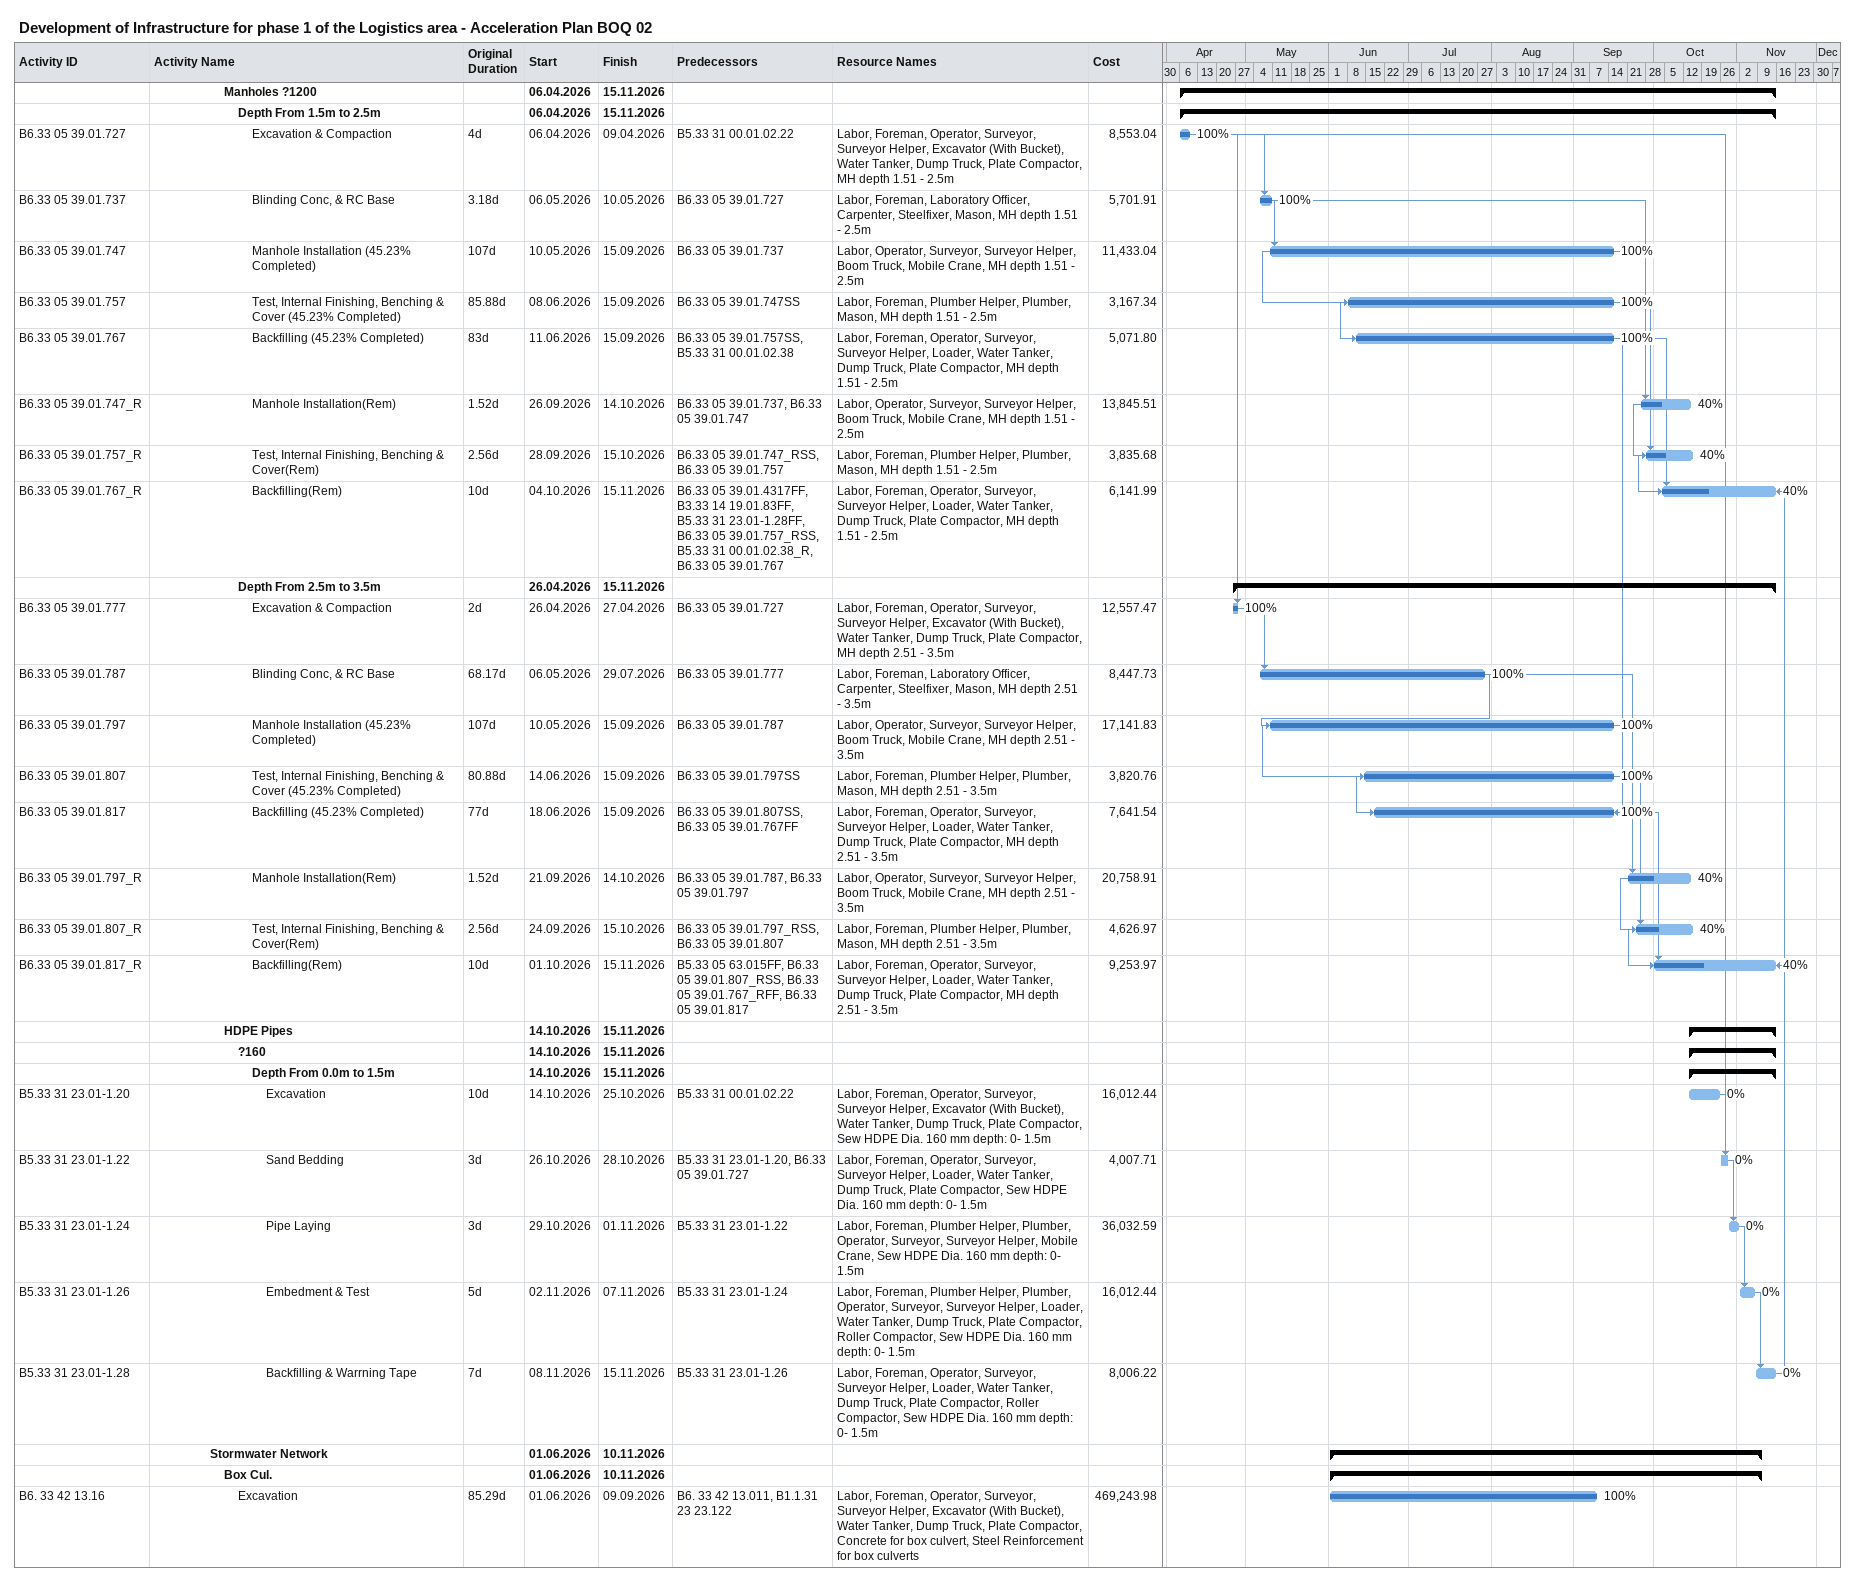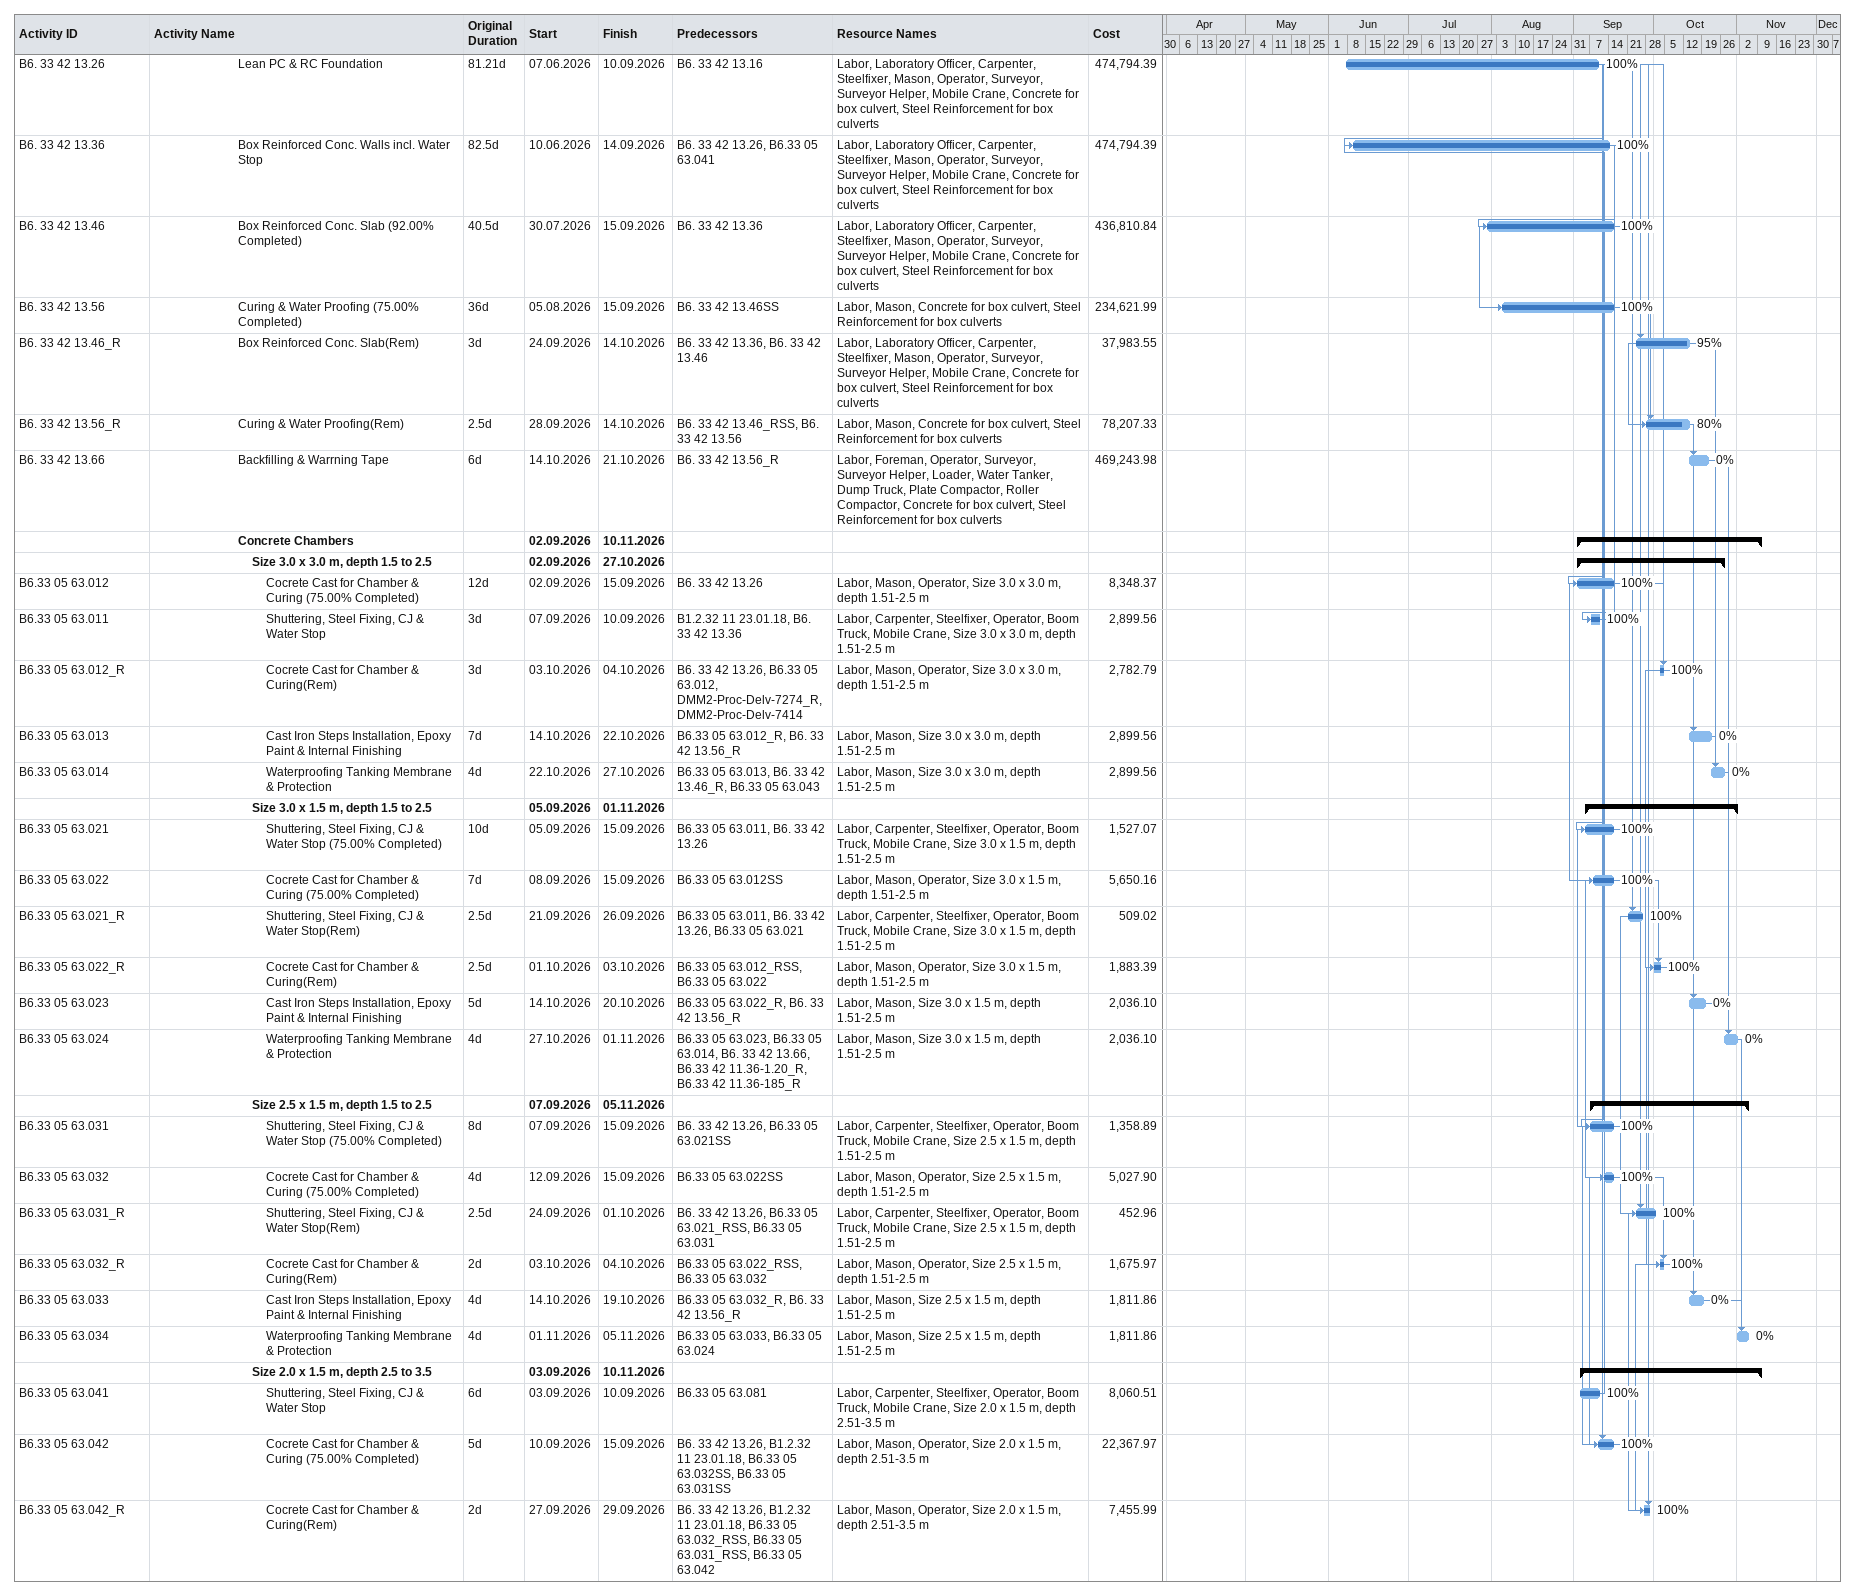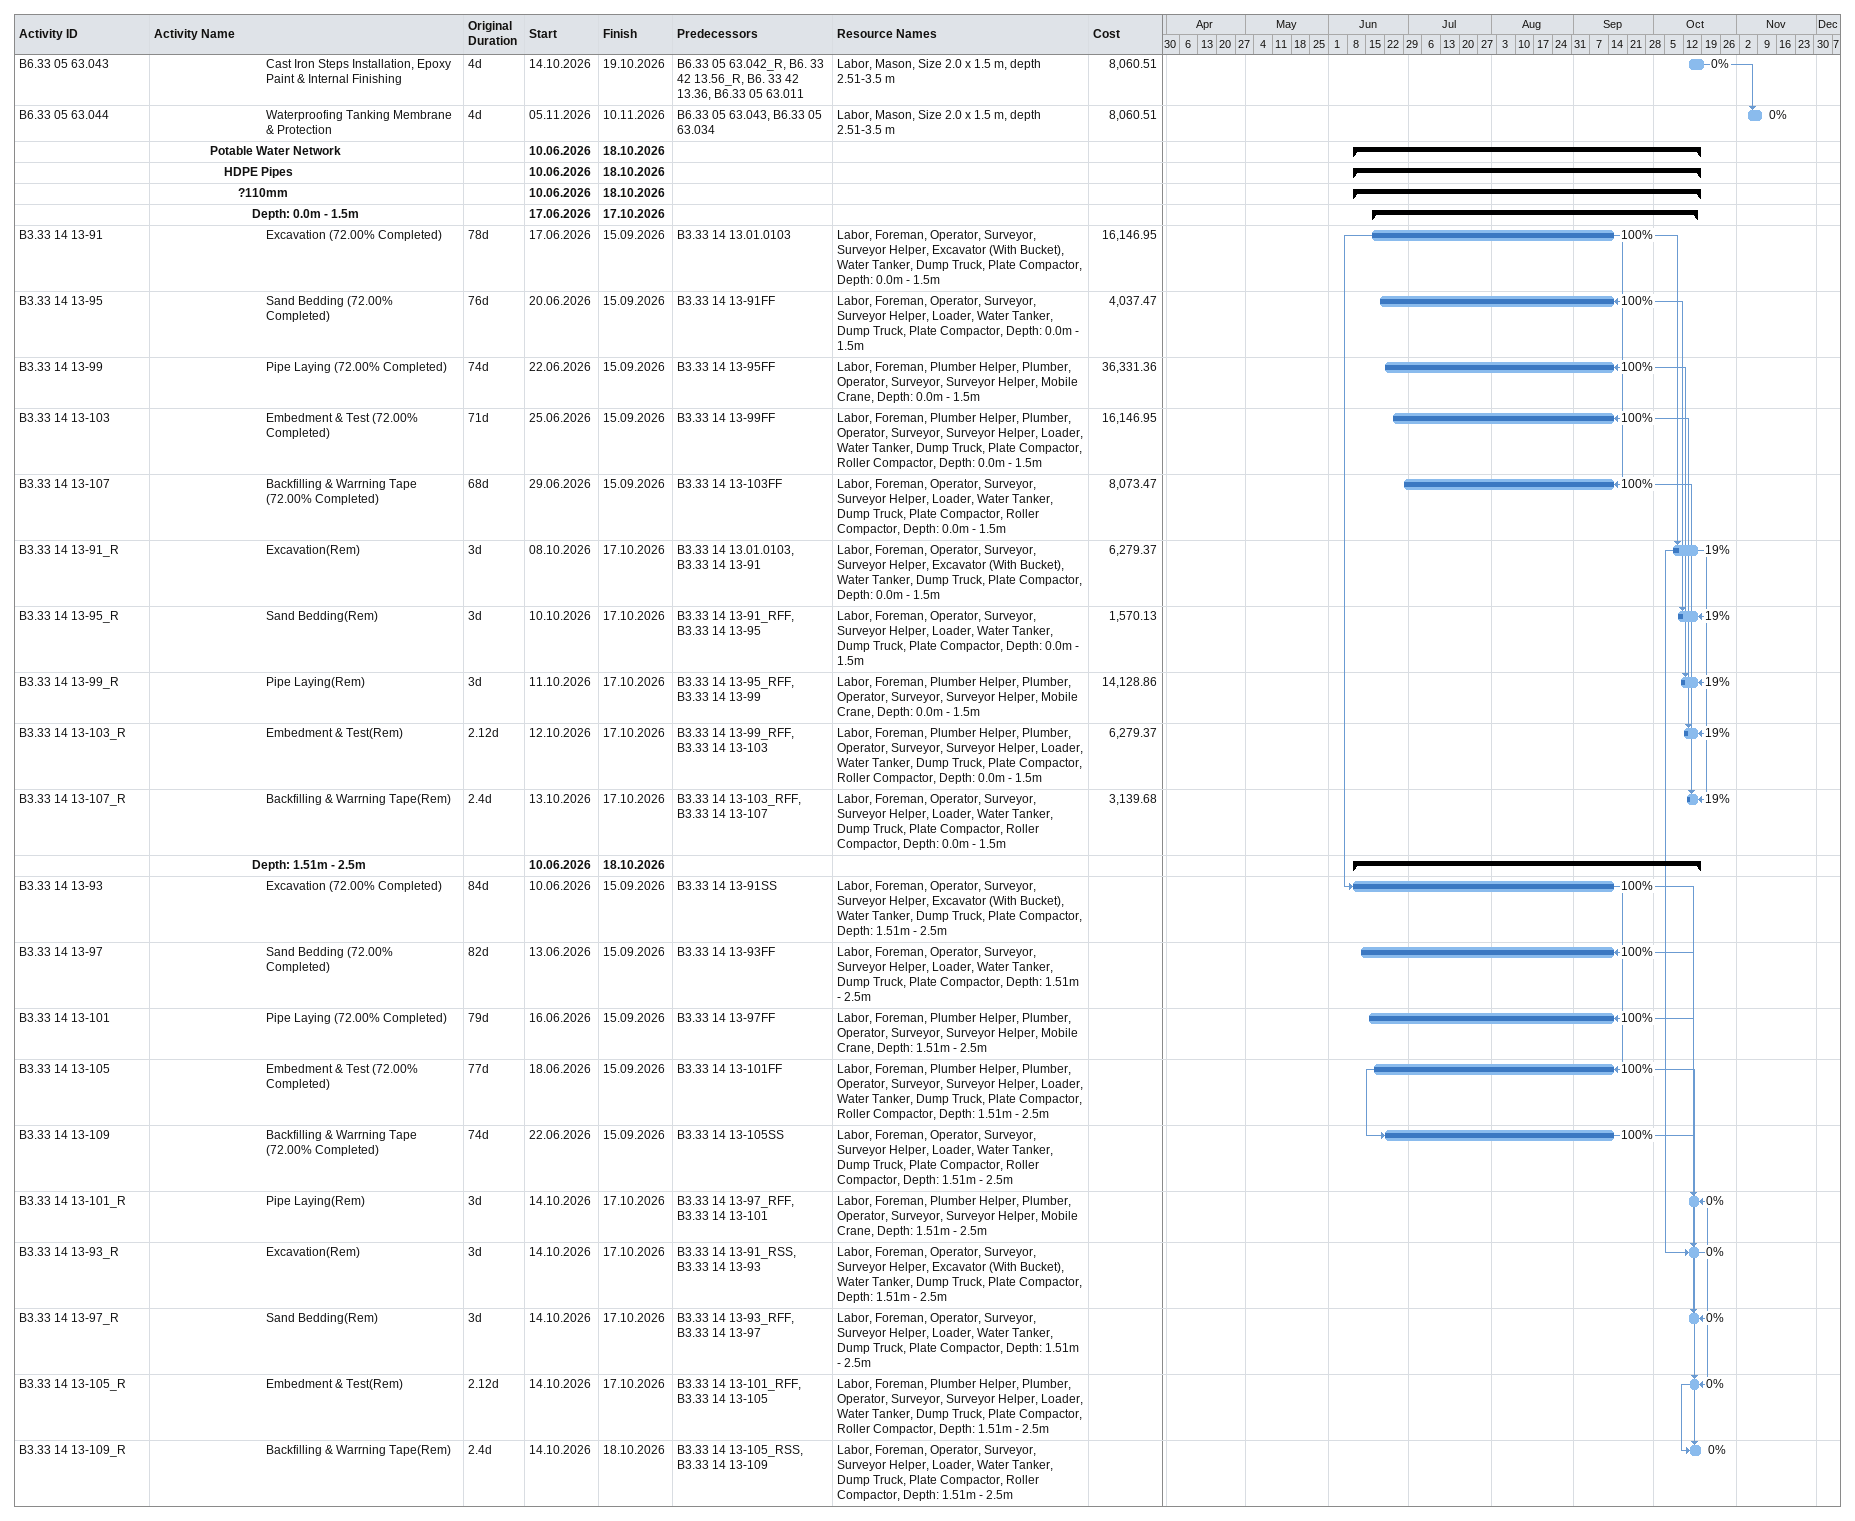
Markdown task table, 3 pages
Development of Infrastructure for phase 1 of the Logistics area - Acceleration Plan BOQ 02

| ID | Level | Task | Original duration | Start | Finish | Predecessors | Resources | % complete | Cost |
|---|---|---|---|---|---|---|---|---|---|
|  | 6 | **Manholes ?1200** |  | 2026-04-06 | 2026-11-15 |  |  |  |  |
|  | 7 | **Depth From 1.5m to 2.5m** |  | 2026-04-06 | 2026-11-15 |  |  |  |  |
| B6.33 05 39.01.727 | 8 | Excavation & Compaction | 4d | 2026-04-06 | 2026-04-09 | B5.33 31 00.01.02.22 | Labor, Foreman, Operator, Surveyor, Surveyor Helper, Excavator (With Bucket), Water Tanker, Dump Truck, Plate Compactor, MH depth 1.51 - 2.5m | 100 | 8553.04 |
| B6.33 05 39.01.737 | 8 | Blinding Conc, & RC Base | 3.18d | 2026-05-06 | 2026-05-10 | B6.33 05 39.01.727 | Labor, Foreman, Laboratory Officer, Carpenter, Steelfixer, Mason, MH depth 1.51 - 2.5m | 100 | 5701.91 |
| B6.33 05 39.01.747 | 8 | Manhole Installation (45.23% Completed) | 107d | 2026-05-10 | 2026-09-15 | B6.33 05 39.01.737 | Labor, Operator, Surveyor, Surveyor Helper, Boom Truck, Mobile Crane, MH depth 1.51 - 2.5m | 100 | 11433.04 |
| B6.33 05 39.01.757 | 8 | Test, Internal Finishing, Benching & Cover (45.23% Completed) | 85.88d | 2026-06-08 | 2026-09-15 | B6.33 05 39.01.747SS | Labor, Foreman, Plumber Helper, Plumber, Mason, MH depth 1.51 - 2.5m | 100 | 3167.34 |
| B6.33 05 39.01.767 | 8 | Backfilling (45.23% Completed) | 83d | 2026-06-11 | 2026-09-15 | B6.33 05 39.01.757SS, B5.33 31 00.01.02.38 | Labor, Foreman, Operator, Surveyor, Surveyor Helper, Loader, Water Tanker, Dump Truck, Plate Compactor, MH depth 1.51 - 2.5m | 100 | 5071.80 |
| B6.33 05 39.01.747_R | 8 | Manhole Installation(Rem) | 1.52d | 2026-09-26 | 2026-10-14 | B6.33 05 39.01.737, B6.33 05 39.01.747 | Labor, Operator, Surveyor, Surveyor Helper, Boom Truck, Mobile Crane, MH depth 1.51 - 2.5m | 40 | 13845.51 |
| B6.33 05 39.01.757_R | 8 | Test, Internal Finishing, Benching & Cover(Rem) | 2.56d | 2026-09-28 | 2026-10-15 | B6.33 05 39.01.747_RSS, B6.33 05 39.01.757 | Labor, Foreman, Plumber Helper, Plumber, Mason, MH depth 1.51 - 2.5m | 40 | 3835.68 |
| B6.33 05 39.01.767_R | 8 | Backfilling(Rem) | 10d | 2026-10-04 | 2026-11-15 | B6.33 05 39.01.4317FF, B3.33 14 19.01.83FF, B5.33 31 23.01-1.28FF, B6.33 05 39.01.757_RSS, B5.33 31 00.01.02.38_R, B6.33 05 39.01.767 | Labor, Foreman, Operator, Surveyor, Surveyor Helper, Loader, Water Tanker, Dump Truck, Plate Compactor, MH depth 1.51 - 2.5m | 40 | 6141.99 |
|  | 7 | **Depth From 2.5m to 3.5m** |  | 2026-04-26 | 2026-11-15 |  |  |  |  |
| B6.33 05 39.01.777 | 8 | Excavation & Compaction | 2d | 2026-04-26 | 2026-04-27 | B6.33 05 39.01.727 | Labor, Foreman, Operator, Surveyor, Surveyor Helper, Excavator (With Bucket), Water Tanker, Dump Truck, Plate Compactor, MH depth 2.51 - 3.5m | 100 | 12557.47 |
| B6.33 05 39.01.787 | 8 | Blinding Conc, & RC Base | 68.17d | 2026-05-06 | 2026-07-29 | B6.33 05 39.01.777 | Labor, Foreman, Laboratory Officer, Carpenter, Steelfixer, Mason, MH depth 2.51 - 3.5m | 100 | 8447.73 |
| B6.33 05 39.01.797 | 8 | Manhole Installation (45.23% Completed) | 107d | 2026-05-10 | 2026-09-15 | B6.33 05 39.01.787 | Labor, Operator, Surveyor, Surveyor Helper, Boom Truck, Mobile Crane, MH depth 2.51 - 3.5m | 100 | 17141.83 |
| B6.33 05 39.01.807 | 8 | Test, Internal Finishing, Benching & Cover (45.23% Completed) | 80.88d | 2026-06-14 | 2026-09-15 | B6.33 05 39.01.797SS | Labor, Foreman, Plumber Helper, Plumber, Mason, MH depth 2.51 - 3.5m | 100 | 3820.76 |
| B6.33 05 39.01.817 | 8 | Backfilling (45.23% Completed) | 77d | 2026-06-18 | 2026-09-15 | B6.33 05 39.01.807SS, B6.33 05 39.01.767FF | Labor, Foreman, Operator, Surveyor, Surveyor Helper, Loader, Water Tanker, Dump Truck, Plate Compactor, MH depth 2.51 - 3.5m | 100 | 7641.54 |
| B6.33 05 39.01.797_R | 8 | Manhole Installation(Rem) | 1.52d | 2026-09-21 | 2026-10-14 | B6.33 05 39.01.787, B6.33 05 39.01.797 | Labor, Operator, Surveyor, Surveyor Helper, Boom Truck, Mobile Crane, MH depth 2.51 - 3.5m | 40 | 20758.91 |
| B6.33 05 39.01.807_R | 8 | Test, Internal Finishing, Benching & Cover(Rem) | 2.56d | 2026-09-24 | 2026-10-15 | B6.33 05 39.01.797_RSS, B6.33 05 39.01.807 | Labor, Foreman, Plumber Helper, Plumber, Mason, MH depth 2.51 - 3.5m | 40 | 4626.97 |
| B6.33 05 39.01.817_R | 8 | Backfilling(Rem) | 10d | 2026-10-01 | 2026-11-15 | B5.33 05 63.015FF, B6.33 05 39.01.807_RSS, B6.33 05 39.01.767_RFF, B6.33 05 39.01.817 | Labor, Foreman, Operator, Surveyor, Surveyor Helper, Loader, Water Tanker, Dump Truck, Plate Compactor, MH depth 2.51 - 3.5m | 40 | 9253.97 |
|  | 6 | **HDPE Pipes** |  | 2026-10-14 | 2026-11-15 |  |  |  |  |
|  | 7 | **?160** |  | 2026-10-14 | 2026-11-15 |  |  |  |  |
|  | 8 | **Depth From 0.0m to 1.5m** |  | 2026-10-14 | 2026-11-15 |  |  |  |  |
| B5.33 31 23.01-1.20 | 9 | Excavation | 10d | 2026-10-14 | 2026-10-25 | B5.33 31 00.01.02.22 | Labor, Foreman, Operator, Surveyor, Surveyor Helper, Excavator (With Bucket), Water Tanker, Dump Truck, Plate Compactor, Sew HDPE Dia. 160 mm depth: 0- 1.5m | 0 | 16012.44 |
| B5.33 31 23.01-1.22 | 9 | Sand Bedding | 3d | 2026-10-26 | 2026-10-28 | B5.33 31 23.01-1.20, B6.33 05 39.01.727 | Labor, Foreman, Operator, Surveyor, Surveyor Helper, Loader, Water Tanker, Dump Truck, Plate Compactor, Sew HDPE Dia. 160 mm depth: 0- 1.5m | 0 | 4007.71 |
| B5.33 31 23.01-1.24 | 9 | Pipe Laying | 3d | 2026-10-29 | 2026-11-01 | B5.33 31 23.01-1.22 | Labor, Foreman, Plumber Helper, Plumber, Operator, Surveyor, Surveyor Helper, Mobile Crane, Sew HDPE Dia. 160 mm depth: 0- 1.5m | 0 | 36032.59 |
| B5.33 31 23.01-1.26 | 9 | Embedment & Test | 5d | 2026-11-02 | 2026-11-07 | B5.33 31 23.01-1.24 | Labor, Foreman, Plumber Helper, Plumber, Operator, Surveyor, Surveyor Helper, Loader, Water Tanker, Dump Truck, Plate Compactor, Roller Compactor, Sew HDPE Dia. 160 mm depth: 0- 1.5m | 0 | 16012.44 |
| B5.33 31 23.01-1.28 | 9 | Backfilling & Warrning Tape | 7d | 2026-11-08 | 2026-11-15 | B5.33 31 23.01-1.26 | Labor, Foreman, Operator, Surveyor, Surveyor Helper, Loader, Water Tanker, Dump Truck, Plate Compactor, Roller Compactor, Sew HDPE Dia. 160 mm depth: 0- 1.5m | 0 | 8006.22 |
|  | 5 | **Stormwater Network** |  | 2026-06-01 | 2026-11-10 |  |  |  |  |
|  | 6 | **Box Cul.** |  | 2026-06-01 | 2026-11-10 |  |  |  |  |
| B6. 33 42 13.16 | 7 | Excavation | 85.29d | 2026-06-01 | 2026-09-09 | B6. 33 42 13.011, B1.1.31 23 23.122 | Labor, Foreman, Operator, Surveyor, Surveyor Helper, Excavator (With Bucket), Water Tanker, Dump Truck, Plate Compactor, Concrete for box culvert, Steel Reinforcement for box culverts | 100 | 469243.98 |
| B6. 33 42 13.26 | 7 | Lean PC & RC Foundation | 81.21d | 2026-06-07 | 2026-09-10 | B6. 33 42 13.16 | Labor, Laboratory Officer, Carpenter, Steelfixer, Mason, Operator, Surveyor, Surveyor Helper, Mobile Crane, Concrete for box culvert, Steel Reinforcement for box culverts | 100 | 474794.39 |
| B6. 33 42 13.36 | 7 | Box Reinforced Conc. Walls incl. Water Stop | 82.5d | 2026-06-10 | 2026-09-14 | B6. 33 42 13.26, B6.33 05 63.041 | Labor, Laboratory Officer, Carpenter, Steelfixer, Mason, Operator, Surveyor, Surveyor Helper, Mobile Crane, Concrete for box culvert, Steel Reinforcement for box culverts | 100 | 474794.39 |
| B6. 33 42 13.46 | 7 | Box Reinforced Conc. Slab (92.00% Completed) | 40.5d | 2026-07-30 | 2026-09-15 | B6. 33 42 13.36 | Labor, Laboratory Officer, Carpenter, Steelfixer, Mason, Operator, Surveyor, Surveyor Helper, Mobile Crane, Concrete for box culvert, Steel Reinforcement for box culverts | 100 | 436810.84 |
| B6. 33 42 13.56 | 7 | Curing & Water Proofing (75.00% Completed) | 36d | 2026-08-05 | 2026-09-15 | B6. 33 42 13.46SS | Labor, Mason, Concrete for box culvert, Steel Reinforcement for box culverts | 100 | 234621.99 |
| B6. 33 42 13.46_R | 7 | Box Reinforced Conc. Slab(Rem) | 3d | 2026-09-24 | 2026-10-14 | B6. 33 42 13.36, B6. 33 42 13.46 | Labor, Laboratory Officer, Carpenter, Steelfixer, Mason, Operator, Surveyor, Surveyor Helper, Mobile Crane, Concrete for box culvert, Steel Reinforcement for box culverts | 95 | 37983.55 |
| B6. 33 42 13.56_R | 7 | Curing & Water Proofing(Rem) | 2.5d | 2026-09-28 | 2026-10-14 | B6. 33 42 13.46_RSS, B6. 33 42 13.56 | Labor, Mason, Concrete for box culvert, Steel Reinforcement for box culverts | 80 | 78207.33 |
| B6. 33 42 13.66 | 7 | Backfilling & Warrning Tape | 6d | 2026-10-14 | 2026-10-21 | B6. 33 42 13.56_R | Labor, Foreman, Operator, Surveyor, Surveyor Helper, Loader, Water Tanker, Dump Truck, Plate Compactor, Roller Compactor, Concrete for box culvert, Steel Reinforcement for box culverts | 0 | 469243.98 |
|  | 7 | **Concrete Chambers** |  | 2026-09-02 | 2026-11-10 |  |  |  |  |
|  | 8 | **Size 3.0 x 3.0 m, depth 1.5 to 2.5** |  | 2026-09-02 | 2026-10-27 |  |  |  |  |
| B6.33 05 63.012 | 9 | Cocrete Cast for Chamber & Curing (75.00% Completed) | 12d | 2026-09-02 | 2026-09-15 | B6. 33 42 13.26 | Labor, Mason, Operator, Size 3.0 x 3.0 m, depth 1.51-2.5 m | 100 | 8348.37 |
| B6.33 05 63.011 | 9 | Shuttering, Steel Fixing, CJ & Water Stop | 3d | 2026-09-07 | 2026-09-10 | B1.2.32 11 23.01.18, B6. 33 42 13.36 | Labor, Carpenter, Steelfixer, Operator, Boom Truck, Mobile Crane, Size 3.0 x 3.0 m, depth 1.51-2.5 m | 100 | 2899.56 |
| B6.33 05 63.012_R | 9 | Cocrete Cast for Chamber & Curing(Rem) | 3d | 2026-10-03 | 2026-10-04 | B6. 33 42 13.26, B6.33 05 63.012, DMM2-Proc-Delv-7274_R, DMM2-Proc-Delv-7414 | Labor, Mason, Operator, Size 3.0 x 3.0 m, depth 1.51-2.5 m | 100 | 2782.79 |
| B6.33 05 63.013 | 9 | Cast Iron Steps Installation, Epoxy Paint & Internal Finishing | 7d | 2026-10-14 | 2026-10-22 | B6.33 05 63.012_R, B6. 33 42 13.56_R | Labor, Mason, Size 3.0 x 3.0 m, depth 1.51-2.5 m | 0 | 2899.56 |
| B6.33 05 63.014 | 9 | Waterproofing Tanking Membrane & Protection | 4d | 2026-10-22 | 2026-10-27 | B6.33 05 63.013, B6. 33 42 13.46_R, B6.33 05 63.043 | Labor, Mason, Size 3.0 x 3.0 m, depth 1.51-2.5 m | 0 | 2899.56 |
|  | 8 | **Size 3.0 x 1.5 m, depth 1.5 to 2.5** |  | 2026-09-05 | 2026-11-01 |  |  |  |  |
| B6.33 05 63.021 | 9 | Shuttering, Steel Fixing, CJ & Water Stop (75.00% Completed) | 10d | 2026-09-05 | 2026-09-15 | B6.33 05 63.011, B6. 33 42 13.26 | Labor, Carpenter, Steelfixer, Operator, Boom Truck, Mobile Crane, Size 3.0 x 1.5 m, depth 1.51-2.5 m | 100 | 1527.07 |
| B6.33 05 63.022 | 9 | Cocrete Cast for Chamber & Curing (75.00% Completed) | 7d | 2026-09-08 | 2026-09-15 | B6.33 05 63.012SS | Labor, Mason, Operator, Size 3.0 x 1.5 m, depth 1.51-2.5 m | 100 | 5650.16 |
| B6.33 05 63.021_R | 9 | Shuttering, Steel Fixing, CJ & Water Stop(Rem) | 2.5d | 2026-09-21 | 2026-09-26 | B6.33 05 63.011, B6. 33 42 13.26, B6.33 05 63.021 | Labor, Carpenter, Steelfixer, Operator, Boom Truck, Mobile Crane, Size 3.0 x 1.5 m, depth 1.51-2.5 m | 100 | 509.02 |
| B6.33 05 63.022_R | 9 | Cocrete Cast for Chamber & Curing(Rem) | 2.5d | 2026-10-01 | 2026-10-03 | B6.33 05 63.012_RSS, B6.33 05 63.022 | Labor, Mason, Operator, Size 3.0 x 1.5 m, depth 1.51-2.5 m | 100 | 1883.39 |
| B6.33 05 63.023 | 9 | Cast Iron Steps Installation, Epoxy Paint & Internal Finishing | 5d | 2026-10-14 | 2026-10-20 | B6.33 05 63.022_R, B6. 33 42 13.56_R | Labor, Mason, Size 3.0 x 1.5 m, depth 1.51-2.5 m | 0 | 2036.10 |
| B6.33 05 63.024 | 9 | Waterproofing Tanking Membrane & Protection | 4d | 2026-10-27 | 2026-11-01 | B6.33 05 63.023, B6.33 05 63.014, B6. 33 42 13.66, B6.33 42 11.36-1.20_R, B6.33 42 11.36-185_R | Labor, Mason, Size 3.0 x 1.5 m, depth 1.51-2.5 m | 0 | 2036.10 |
|  | 8 | **Size 2.5 x 1.5 m, depth 1.5 to 2.5** |  | 2026-09-07 | 2026-11-05 |  |  |  |  |
| B6.33 05 63.031 | 9 | Shuttering, Steel Fixing, CJ & Water Stop (75.00% Completed) | 8d | 2026-09-07 | 2026-09-15 | B6. 33 42 13.26, B6.33 05 63.021SS | Labor, Carpenter, Steelfixer, Operator, Boom Truck, Mobile Crane, Size 2.5 x 1.5 m, depth 1.51-2.5 m | 100 | 1358.89 |
| B6.33 05 63.032 | 9 | Cocrete Cast for Chamber & Curing (75.00% Completed) | 4d | 2026-09-12 | 2026-09-15 | B6.33 05 63.022SS | Labor, Mason, Operator, Size 2.5 x 1.5 m, depth 1.51-2.5 m | 100 | 5027.90 |
| B6.33 05 63.031_R | 9 | Shuttering, Steel Fixing, CJ & Water Stop(Rem) | 2.5d | 2026-09-24 | 2026-10-01 | B6. 33 42 13.26, B6.33 05 63.021_RSS, B6.33 05 63.031 | Labor, Carpenter, Steelfixer, Operator, Boom Truck, Mobile Crane, Size 2.5 x 1.5 m, depth 1.51-2.5 m | 100 | 452.96 |
| B6.33 05 63.032_R | 9 | Cocrete Cast for Chamber & Curing(Rem) | 2d | 2026-10-03 | 2026-10-04 | B6.33 05 63.022_RSS, B6.33 05 63.032 | Labor, Mason, Operator, Size 2.5 x 1.5 m, depth 1.51-2.5 m | 100 | 1675.97 |
| B6.33 05 63.033 | 9 | Cast Iron Steps Installation, Epoxy Paint & Internal Finishing | 4d | 2026-10-14 | 2026-10-19 | B6.33 05 63.032_R, B6. 33 42 13.56_R | Labor, Mason, Size 2.5 x 1.5 m, depth 1.51-2.5 m | 0 | 1811.86 |
| B6.33 05 63.034 | 9 | Waterproofing Tanking Membrane & Protection | 4d | 2026-11-01 | 2026-11-05 | B6.33 05 63.033, B6.33 05 63.024 | Labor, Mason, Size 2.5 x 1.5 m, depth 1.51-2.5 m | 0 | 1811.86 |
|  | 8 | **Size 2.0 x 1.5 m, depth 2.5 to 3.5** |  | 2026-09-03 | 2026-11-10 |  |  |  |  |
| B6.33 05 63.041 | 9 | Shuttering, Steel Fixing, CJ & Water Stop | 6d | 2026-09-03 | 2026-09-10 | B6.33 05 63.081 | Labor, Carpenter, Steelfixer, Operator, Boom Truck, Mobile Crane, Size 2.0 x 1.5 m, depth 2.51-3.5 m | 100 | 8060.51 |
| B6.33 05 63.042 | 9 | Cocrete Cast for Chamber & Curing (75.00% Completed) | 5d | 2026-09-10 | 2026-09-15 | B6. 33 42 13.26, B1.2.32 11 23.01.18, B6.33 05 63.032SS, B6.33 05 63.031SS | Labor, Mason, Operator, Size 2.0 x 1.5 m, depth 2.51-3.5 m | 100 | 22367.97 |
| B6.33 05 63.042_R | 9 | Cocrete Cast for Chamber & Curing(Rem) | 2d | 2026-09-27 | 2026-09-29 | B6. 33 42 13.26, B1.2.32 11 23.01.18, B6.33 05 63.032_RSS, B6.33 05 63.031_RSS, B6.33 05 63.042 | Labor, Mason, Operator, Size 2.0 x 1.5 m, depth 2.51-3.5 m | 100 | 7455.99 |
| B6.33 05 63.043 | 9 | Cast Iron Steps Installation, Epoxy Paint & Internal Finishing | 4d | 2026-10-14 | 2026-10-19 | B6.33 05 63.042_R, B6. 33 42 13.56_R, B6. 33 42 13.36, B6.33 05 63.011 | Labor, Mason, Size 2.0 x 1.5 m, depth 2.51-3.5 m | 0 | 8060.51 |
| B6.33 05 63.044 | 9 | Waterproofing Tanking Membrane & Protection | 4d | 2026-11-05 | 2026-11-10 | B6.33 05 63.043, B6.33 05 63.034 | Labor, Mason, Size 2.0 x 1.5 m, depth 2.51-3.5 m | 0 | 8060.51 |
|  | 5 | **Potable Water Network** |  | 2026-06-10 | 2026-10-18 |  |  |  |  |
|  | 6 | **HDPE Pipes** |  | 2026-06-10 | 2026-10-18 |  |  |  |  |
|  | 7 | **?110mm** |  | 2026-06-10 | 2026-10-18 |  |  |  |  |
|  | 8 | **Depth: 0.0m - 1.5m** |  | 2026-06-17 | 2026-10-17 |  |  |  |  |
| B3.33 14 13-91 | 9 | Excavation (72.00% Completed) | 78d | 2026-06-17 | 2026-09-15 | B3.33 14 13.01.0103 | Labor, Foreman, Operator, Surveyor, Surveyor Helper, Excavator (With Bucket), Water Tanker, Dump Truck, Plate Compactor, Depth: 0.0m - 1.5m | 100 | 16146.95 |
| B3.33 14 13-95 | 9 | Sand Bedding (72.00% Completed) | 76d | 2026-06-20 | 2026-09-15 | B3.33 14 13-91FF | Labor, Foreman, Operator, Surveyor, Surveyor Helper, Loader, Water Tanker, Dump Truck, Plate Compactor, Depth: 0.0m - 1.5m | 100 | 4037.47 |
| B3.33 14 13-99 | 9 | Pipe Laying (72.00% Completed) | 74d | 2026-06-22 | 2026-09-15 | B3.33 14 13-95FF | Labor, Foreman, Plumber Helper, Plumber, Operator, Surveyor, Surveyor Helper, Mobile Crane, Depth: 0.0m - 1.5m | 100 | 36331.36 |
| B3.33 14 13-103 | 9 | Embedment & Test (72.00% Completed) | 71d | 2026-06-25 | 2026-09-15 | B3.33 14 13-99FF | Labor, Foreman, Plumber Helper, Plumber, Operator, Surveyor, Surveyor Helper, Loader, Water Tanker, Dump Truck, Plate Compactor, Roller Compactor, Depth: 0.0m - 1.5m | 100 | 16146.95 |
| B3.33 14 13-107 | 9 | Backfilling & Warrning Tape (72.00% Completed) | 68d | 2026-06-29 | 2026-09-15 | B3.33 14 13-103FF | Labor, Foreman, Operator, Surveyor, Surveyor Helper, Loader, Water Tanker, Dump Truck, Plate Compactor, Roller Compactor, Depth: 0.0m - 1.5m | 100 | 8073.47 |
| B3.33 14 13-91_R | 9 | Excavation(Rem) | 3d | 2026-10-08 | 2026-10-17 | B3.33 14 13.01.0103, B3.33 14 13-91 | Labor, Foreman, Operator, Surveyor, Surveyor Helper, Excavator (With Bucket), Water Tanker, Dump Truck, Plate Compactor, Depth: 0.0m - 1.5m | 19 | 6279.37 |
| B3.33 14 13-95_R | 9 | Sand Bedding(Rem) | 3d | 2026-10-10 | 2026-10-17 | B3.33 14 13-91_RFF, B3.33 14 13-95 | Labor, Foreman, Operator, Surveyor, Surveyor Helper, Loader, Water Tanker, Dump Truck, Plate Compactor, Depth: 0.0m - 1.5m | 19 | 1570.13 |
| B3.33 14 13-99_R | 9 | Pipe Laying(Rem) | 3d | 2026-10-11 | 2026-10-17 | B3.33 14 13-95_RFF, B3.33 14 13-99 | Labor, Foreman, Plumber Helper, Plumber, Operator, Surveyor, Surveyor Helper, Mobile Crane, Depth: 0.0m - 1.5m | 19 | 14128.86 |
| B3.33 14 13-103_R | 9 | Embedment & Test(Rem) | 2.12d | 2026-10-12 | 2026-10-17 | B3.33 14 13-99_RFF, B3.33 14 13-103 | Labor, Foreman, Plumber Helper, Plumber, Operator, Surveyor, Surveyor Helper, Loader, Water Tanker, Dump Truck, Plate Compactor, Roller Compactor, Depth: 0.0m - 1.5m | 19 | 6279.37 |
| B3.33 14 13-107_R | 9 | Backfilling & Warrning Tape(Rem) | 2.4d | 2026-10-13 | 2026-10-17 | B3.33 14 13-103_RFF, B3.33 14 13-107 | Labor, Foreman, Operator, Surveyor, Surveyor Helper, Loader, Water Tanker, Dump Truck, Plate Compactor, Roller Compactor, Depth: 0.0m - 1.5m | 19 | 3139.68 |
|  | 8 | **Depth: 1.51m - 2.5m** |  | 2026-06-10 | 2026-10-18 |  |  |  |  |
| B3.33 14 13-93 | 9 | Excavation (72.00% Completed) | 84d | 2026-06-10 | 2026-09-15 | B3.33 14 13-91SS | Labor, Foreman, Operator, Surveyor, Surveyor Helper, Excavator (With Bucket), Water Tanker, Dump Truck, Plate Compactor, Depth: 1.51m - 2.5m | 100 |  |
| B3.33 14 13-97 | 9 | Sand Bedding (72.00% Completed) | 82d | 2026-06-13 | 2026-09-15 | B3.33 14 13-93FF | Labor, Foreman, Operator, Surveyor, Surveyor Helper, Loader, Water Tanker, Dump Truck, Plate Compactor, Depth: 1.51m - 2.5m | 100 |  |
| B3.33 14 13-101 | 9 | Pipe Laying (72.00% Completed) | 79d | 2026-06-16 | 2026-09-15 | B3.33 14 13-97FF | Labor, Foreman, Plumber Helper, Plumber, Operator, Surveyor, Surveyor Helper, Mobile Crane, Depth: 1.51m - 2.5m | 100 |  |
| B3.33 14 13-105 | 9 | Embedment & Test (72.00% Completed) | 77d | 2026-06-18 | 2026-09-15 | B3.33 14 13-101FF | Labor, Foreman, Plumber Helper, Plumber, Operator, Surveyor, Surveyor Helper, Loader, Water Tanker, Dump Truck, Plate Compactor, Roller Compactor, Depth: 1.51m - 2.5m | 100 |  |
| B3.33 14 13-109 | 9 | Backfilling & Warrning Tape (72.00% Completed) | 74d | 2026-06-22 | 2026-09-15 | B3.33 14 13-105SS | Labor, Foreman, Operator, Surveyor, Surveyor Helper, Loader, Water Tanker, Dump Truck, Plate Compactor, Roller Compactor, Depth: 1.51m - 2.5m | 100 |  |
| B3.33 14 13-101_R | 9 | Pipe Laying(Rem) | 3d | 2026-10-14 | 2026-10-17 | B3.33 14 13-97_RFF, B3.33 14 13-101 | Labor, Foreman, Plumber Helper, Plumber, Operator, Surveyor, Surveyor Helper, Mobile Crane, Depth: 1.51m - 2.5m | 0 |  |
| B3.33 14 13-93_R | 9 | Excavation(Rem) | 3d | 2026-10-14 | 2026-10-17 | B3.33 14 13-91_RSS, B3.33 14 13-93 | Labor, Foreman, Operator, Surveyor, Surveyor Helper, Excavator (With Bucket), Water Tanker, Dump Truck, Plate Compactor, Depth: 1.51m - 2.5m | 0 |  |
| B3.33 14 13-97_R | 9 | Sand Bedding(Rem) | 3d | 2026-10-14 | 2026-10-17 | B3.33 14 13-93_RFF, B3.33 14 13-97 | Labor, Foreman, Operator, Surveyor, Surveyor Helper, Loader, Water Tanker, Dump Truck, Plate Compactor, Depth: 1.51m - 2.5m | 0 |  |
| B3.33 14 13-105_R | 9 | Embedment & Test(Rem) | 2.12d | 2026-10-14 | 2026-10-17 | B3.33 14 13-101_RFF, B3.33 14 13-105 | Labor, Foreman, Plumber Helper, Plumber, Operator, Surveyor, Surveyor Helper, Loader, Water Tanker, Dump Truck, Plate Compactor, Roller Compactor, Depth: 1.51m - 2.5m | 0 |  |
| B3.33 14 13-109_R | 9 | Backfilling & Warrning Tape(Rem) | 2.4d | 2026-10-14 | 2026-10-18 | B3.33 14 13-105_RSS, B3.33 14 13-109 | Labor, Foreman, Operator, Surveyor, Surveyor Helper, Loader, Water Tanker, Dump Truck, Plate Compactor, Roller Compactor, Depth: 1.51m - 2.5m | 0 |  |
